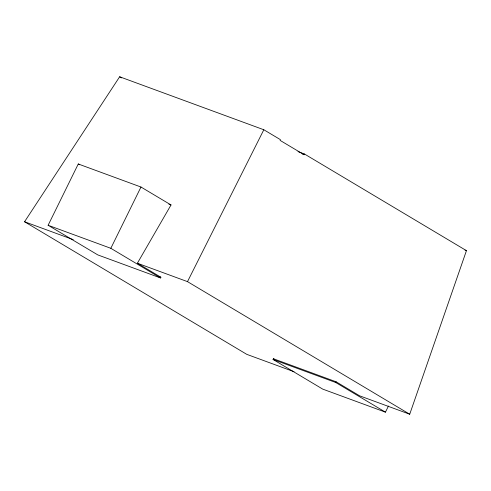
<?xml version="1.0" encoding="UTF-8"?>
<svg xmlns="http://www.w3.org/2000/svg" width="491" height="491" viewBox="0 0 491 491"><rect width="100%" height="100%" fill="white"/><g stroke="black" fill="none" stroke-linecap="round" stroke-linejoin="round"><path stroke-width="0.74" d="M388.461 406.032L385.447 412.164L322.734 389.118L273.045 359.467L273.401 358.749L336.108 381.789L359.602 395.807L409.721 414.226L466.45 250.655L304.445 153.99L297.988 151.621M302.702 154.199L304.132 154.726L304.445 153.99M48.118 225.265L78.272 163.982L140.978 187.028L171.021 204.956L137.382 263.219L160.876 277.237L160.52 277.955L97.813 254.915L48.118 225.265L110.825 248.305L160.52 277.955M110.825 248.305L140.978 187.028M273.045 359.467L335.752 382.514L336.108 381.789M137.382 263.219L187.501 281.638L263.82 129.753L280.422 139.659L280.109 140.395L304.132 154.726M294.029 371.712L246.77 354.349L24.55 221.754L119.651 76.774L263.82 129.753M465.014 250.128L466.45 250.655M168.886 204.17L171.021 204.956M24.55 221.754L73.239 239.645M158.734 276.451L160.876 277.237M119.651 76.774L121.565 77.916M78.272 163.982L79.579 164.761M187.501 281.638L409.721 414.226M335.752 382.514L385.447 412.164M273.401 358.749L274.702 359.529"/></g></svg>
